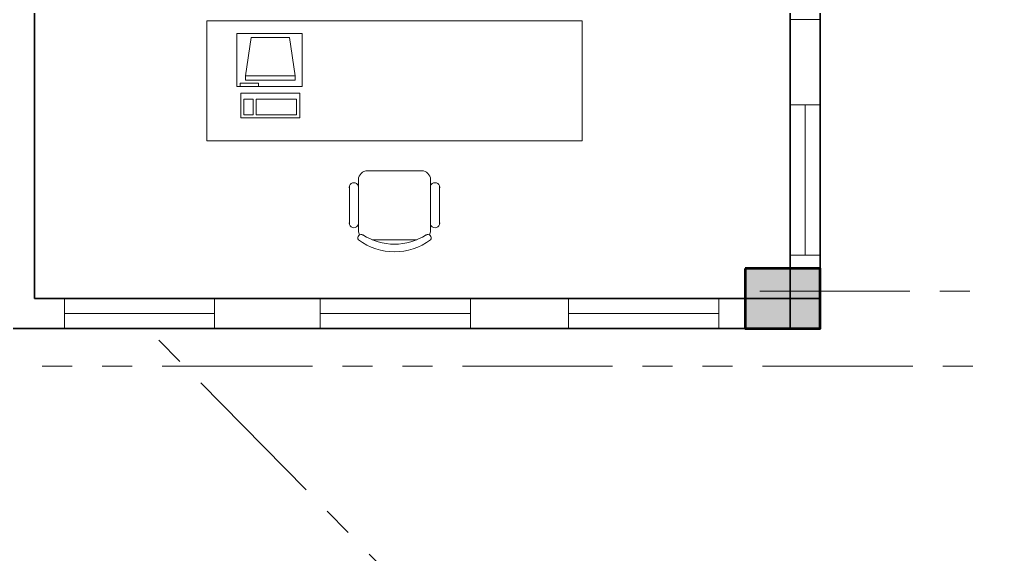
# Model space of a CAD drawing. Header units: millimetres. Extents: x -5316 to 10114, y -10026 to 11025.
# Drawn here: x 4630 to 5279, y 2657 to 3013 of the extents above; entities that cross this region are included whole.
import ezdxf

# ---------------------------------------------------------------- set-up
doc = ezdxf.new("R2010")
doc.units = ezdxf.units.MM
doc.linetypes.add('CENTER2', pattern=[28.575, 19.05, -3.175, 3.175, -3.175])
doc.linetypes.add('PHANTOM', pattern=[2.5, 1.25, -0.25, 0.25, -0.25, 0.25, -0.25])
doc.layers.get('0').update_dxf_attribs({"lineweight": 0})
for name, color, linetype, lineweight in [('AKS', 31, 'CENTER2', 5), ('DUVAR', 1, 'Continuous', 35), ('kolon', 5, 'Continuous', 53), ('tefrişler', 13, 'Continuous', 5), ('öz-cam', 4, 'Continuous', 5)]:
    doc.layers.add(name, color=color, linetype=linetype, lineweight=lineweight)

# ---------------------------------------------------------------- blocks, each defined once
blk = doc.blocks.new('RECTANG')
for p, q in [((1, 1), (0, 1)), ((0, 1), (0, 0)), ((1, 0), (1, 1)), ((0, 0), (1, 0))]:
    blk.add_line(p, q)
blk = doc.blocks.new('IBMAT', base_point=(61, 306))
for p, q in [((75, 307), (75, 306)), ((81, 307), (75, 307)), ((81, 306), (81, 307))]:
    blk.add_line(p, q)
at = {"xscale": 21, "yscale": 17, "zscale": 21}
blk.add_blockref('RECTANG', (61, 306), dxfattribs=at)
blk = doc.blocks.new('KEYBOARD', base_point=(60, 294))
for p, xscale, yscale, zscale in [((60, 294), 19, 8, 19), ((61, 295), 13, 5, 13), ((75, 295), 3, 5, 3)]:
    blk.add_blockref('RECTANG', p, dxfattribs=dict(xscale=xscale, yscale=yscale, zscale=zscale))
blk = doc.blocks.new('FNCOMP')
for p, q in [((-6.635138, 16.23107), (-8.5, 3.5)), ((6.079706, 16.23107), (-6.635138, 16.23107)), ((8, 3.5), (6.079706, 16.23107)), ((-8.5, 3.5), (-8.5, 2.038161)), ((8, 3.5), (-8.5, 3.5)), ((8, 2.038161), (8, 3.5)), ((-8.5, 2.038161), (8, 2.038161))]:
    blk.add_line(p, q)
at = {"xscale": 1.033846, "yscale": 1.033846, "zscale": 1.033846}
for name, p in [('IBMAT', (-10.855385, 0)), ('KEYBOARD', (-10.047692, -10.5))]:
    blk.add_blockref(name, p, dxfattribs=at)
blk = doc.blocks.new('CHAIR7')
for p, q in [((5.125, 15.041986), (17.875, 15.041986)), ((20, 12), (3, 12)), ((0, 9), (0, -9)), ((23, -7.440115), (23, 7.440115)), ((3, -12), (20, -12)), ((5.125, -15), (17.875, -15))]:
    blk.add_line(p, q)
for centre, radius, start, end in [((5.5625, 13.541986), 1.5625, 73.739795, 286.260205), ((17.4375, 13.541986), 1.5625, 253.739795, 106.260205), ((3, 9), 3, 90, 180), ((20, 9), 3, 62.415559, 90), ((22.344677, 11.120498), 1.096801, 53.309935, 212.027413), ((4.823592, 0), 19.640192, 327.575753, 32.424247), ((7, 0), 20, 323.130102, 36.869898), ((3, -9), 3, 180, 270), ((5.5625, -13.5), 1.5625, 73.739795, 286.260205), ((17.4375, -13.5), 1.5625, 253.739795, 106.260205), ((20, -9), 3, 270, 297.584441), ((22.344677, -11.120498), 1.096801, 147.972587, 306.690065)]:
    blk.add_arc(centre, radius, start, end)
blk = doc.blocks.new('224R324T')
at = {"layer": 'tefrişler'}
blk.add_lwpolyline([(49503.16, 83729.3), (49423.16, 83729.3), (49423.16, 83979.3), (49503.16, 83979.3)], close=True, dxfattribs=at)
at = {"layer": 'tefrişler', "xscale": 1.999999999999995, "yscale": 1.999999999999995, "zscale": 1.999999999999995, "rotation": 89.99999999997505}
blk.add_blockref('FNCOMP', (49466.9, 83937.58), dxfattribs=at)
at = {"layer": 'tefrişler', "xscale": 1.999999999999998, "yscale": 1.999999999999998, "zscale": 1.999999999999998}
blk.add_blockref('CHAIR7', (49523.16, 83854.3), dxfattribs=at)

msp = doc.modelspace()

# ---------------------------------------------------------------- hatches: boundary and pattern name
at = {"layer": 'kolon'}
msp.add_hatch(color=256, dxfattribs=at).paths.add_polyline_path([(5113.89, 2807.17), (5163.89, 2807.17), (5163.89, 2847.17), (5113.89, 2847.17)])

# ---------------------------------------------------------------- linework, layer by layer
at = {"layer": 'AKS', "linetype": 'PHANTOM', "ltscale": 80}
for p, q in [((6423.71, 2832.17), (5113.89, 2832.17)), ((5522.4, 1986.55), (4715.7, 2807.17)), ((6425.59, 2782.17), (3563.89, 2782.17))]:
    msp.add_line(p, q, dxfattribs=at)
at = {"layer": 'DUVAR'}
for p, q in [((5163.89, 2807.17), (5163.89, 4407.17)), ((5143.89, 2807.17), (5143.89, 3727.17)), ((4640.44, 2827.17), (4640.44, 3467.17)), ((4640.44, 2827.17), (5163.89, 2827.17)), ((2926.13, 2807.17), (5163.89, 2807.17))]:
    msp.add_line(p, q, dxfattribs=at)
at = {"layer": 'kolon'}
msp.add_lwpolyline([(5113.89, 2847.17), (5113.89, 2807.17), (5163.89, 2807.17), (5163.89, 2847.17)], close=True, dxfattribs=at)
at = {"layer": 'öz-cam'}
for p, q in [((5143.89, 3013.17), (5163.89, 3013.17)), ((5143.89, 2956.17), (5163.89, 2956.17)), ((5153.89, 2856.17), (5153.89, 2956.17)), ((5143.89, 2856.17), (5163.89, 2856.17)), ((4660.44, 2827.17), (4660.44, 2807.17)), ((4760.44, 2827.17), (4760.44, 2807.17)), ((4830.86, 2827.17), (4830.86, 2807.17)), ((4930.86, 2827.17), (4930.86, 2807.17)), ((4996.3, 2827.17), (4996.3, 2807.17)), ((5096.3, 2827.17), (5096.3, 2807.17)), ((4660.44, 2817.17), (4760.44, 2817.17)), ((4830.86, 2817.17), (4930.86, 2817.17)), ((4996.3, 2817.17), (5096.3, 2817.17))]:
    msp.add_line(p, q, dxfattribs=at)

# ---------------------------------------------------------------- block references
at = {"layer": 'tefrişler', "xscale": -1, "rotation": 90}
msp.add_blockref('224R324T', (88734.62, 52435.5), dxfattribs=at)

doc.saveas('drawing.dxf')
